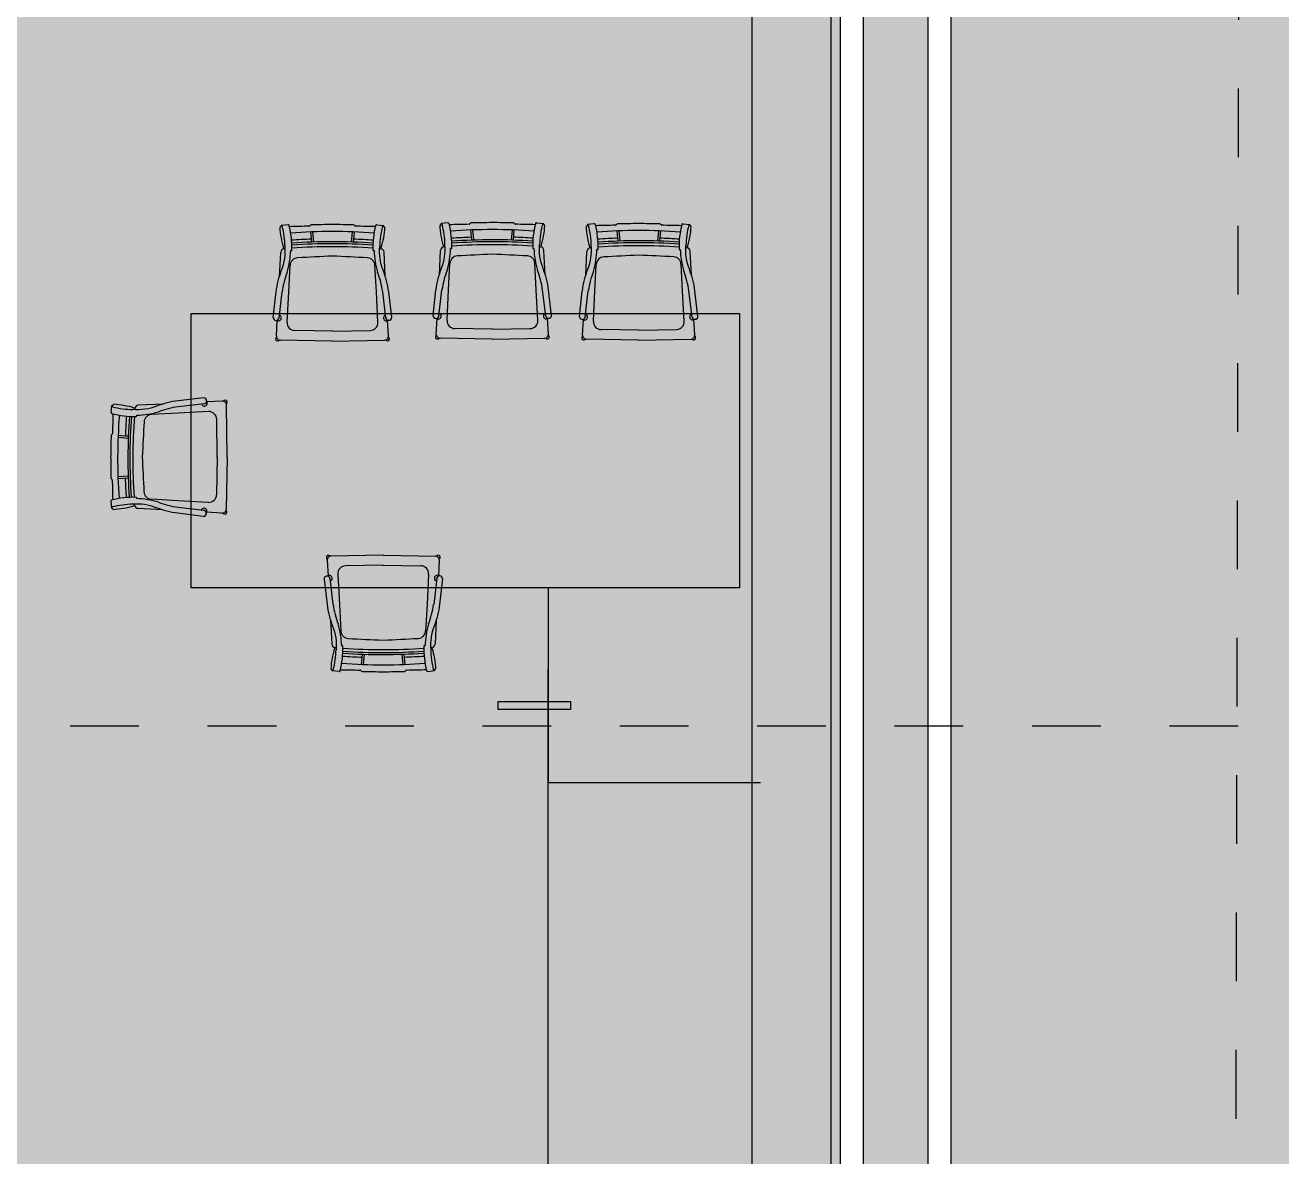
# Model space of a CAD drawing. Header units: millimetres. Extents: x 475616349 to 476941521, y 4620115302 to 4621446928.
# Drawn here: x 476536625 to 476540494, y 4620394034 to 4620397519 of the extents above; entities that cross this region are included whole.
import ezdxf

# ---------------------------------------------------------------- set-up
doc = ezdxf.new("R2010")
doc.units = ezdxf.units.MM
doc.header["$MEASUREMENT"] = 0
doc.linetypes.add('Dashed', pattern=[423.333333, 211.666667, -211.666667])
for name, color, linetype, lineweight in [('2D Drafting - General_Pen_No__1_Pen_No__7', 7, 'Continuous', 0), ('2D Drafting - General_Pen_No__250_Pen_No__7_Pen_No__7', 7, 'Continuous', 0), ('G-Anno-Nplt_Pen_No__151', 151, 'Continuous', 0), ('G-Anno-Nplt_Pen_No__4', 7, 'Continuous', 0), ('New_0_Pen_No__5', 5, 'Continuous', 0), ('New_0_Pen_No__7', 7, 'Continuous', 0), ('New_reg_nak_Pen_No__7', 7, 'Continuous', 0), ('New_shenobebi_Pen_No__1', 1, 'Continuous', 0), ('zoma_Pen_No__4', 7, 'Continuous', 0), ('zoma_Pen_No__5_Pen_No__5', 5, 'Continuous', 0)]:
    doc.layers.add(name, color=color, linetype=linetype, lineweight=lineweight)
doc.layers.add('New_0_Pen_No__26', color=7, linetype='Continuous', lineweight=0, true_color=0x719730)
doc.layers.add('zoma', color=7, linetype='Continuous')
doc.styles.add('GENERATED_STYLE_2', font='arial.ttf')
doc.dimstyles.new('GENERATED_STYLE__43', dxfattribs={"dimtxt": 100, "dimasz": 152, "dimexe": 0.18, "dimexo": 3, "dimgap": 0.09, "dimtad": 1, "dimlfac": 0.001, "dimzin": 0, "dimdsep": 46, "dimtxsty": 'GENERATED_STYLE_2', "dimblk": 'ARROWHEAD_2', "dimblk1": 'ARROWHEAD_2', "dimblk2": 'ARROWHEAD_2', "dimcen": 0.09, "dimclrd": 7, "dimclre": 7, "dimclrt": 7, "dimadec": 0, "dimazin": 0, "dimtfac": 1, "dimtdec": 4, "dimtmove": 0, "dimatfit": 3, "dimfxl": 1, "dimtolj": 1, "dimtzin": 0, "dimarcsym": 0})

# ---------------------------------------------------------------- blocks, each defined once
blk = doc.blocks.new('*D1920', base_point=(476577134.1, 4620325125.7))
at = {"layer": 'zoma_Pen_No__4', "color": 7, "linetype": 'Continuous', "lineweight": 0, "transparency": 16777216}
for p, q in [((476538865.2, 4620399663.5), (476538865.2, 4620399761.3)), ((476538965.2, 4620399605.7), (476538765.2, 4620399721.2)), ((476539015.2, 4620399663.5), (476538715.2, 4620399663.5)), ((476538865.2, 4620384663.5), (476538865.2, 4620399663.5)), ((476538765.2, 4620384721.2), (476538965.2, 4620384605.7)), ((476539015.2, 4620384663.5), (476538715.2, 4620384663.5)), ((476538865.2, 4620384565.7), (476538865.2, 4620384663.5))]:
    blk.add_line(p, q, dxfattribs=at)
at = {"layer": 'zoma_Pen_No__4', "color": 7, "lineweight": 0, "transparency": 16777216, "insert": (476538845.2, 4620391992.5), "char_height": 100, "attachment_point": 7, "rotation": 90, "style": 'GENERATED_STYLE_2'}
blk.add_mtext('\\A1;{\\pql;\\fArial CYR|b0|i0|c204|p34;15.00}', dxfattribs=at)
blk = doc.blocks.new('ARROWHEAD_2')
at = {"color": 0, "linetype": 'Continuous', "lineweight": 0}
for p, q in [((-0.378, -0.655), (0.378, 0.655)), ((0, 0), (-1, 0))]:
    blk.add_line(p, q, dxfattribs=at)

msp = doc.modelspace()

# ---------------------------------------------------------------- hatches: boundary and pattern name
at = {"layer": '2D Drafting - General_Pen_No__250_Pen_No__7_Pen_No__7', "linetype": 'Continuous', "lineweight": 0}
msp.add_hatch(color=7, dxfattribs=at).paths.add_polyline_path([(476539407.131, 4620399463.476), (476539407.131, 4620392963.476), (476539207.131, 4620392963.476), (476539207.131, 4620399463.476)])
at = {"layer": 'G-Anno-Nplt_Pen_No__151', "linetype": 'Continuous', "lineweight": 0, "true_color": 0x1f2f3f}
h = msp.add_hatch(color=169, dxfattribs=at)
h.paths.add_polyline_path([(476528307.131, 4620392663.476), (476528307.131, 4620389115.315), (476528377.131, 4620389115.315), (476528377.131, 4620383133.477), (476532037.131, 4620383133.477), (476532037.131, 4620383333.476), (476532237.131, 4620383333.476), (476532237.131, 4620384733.472), (476539137.131, 4620384733.472), (476539137.131, 4620387635.125), (476539207.131, 4620387635.125), (476539207.131, 4620389063.476), (476538586.943, 4620389063.476), (476538586.943, 4620389463.476), (476538586.943, 4620389533.476), (476539137.131, 4620389533.476), (476539137.131, 4620391557.784), (476539137.13, 4620392493.476), (476538937.131, 4620392493.476), (476538937.131, 4620392793.476), (476538737.131, 4620392793.476), (476538737.131, 4620393473.664), (476539137.13, 4620393473.664), (476539137.13, 4620399393.476), (476538937.131, 4620399393.476), (476538937.131, 4620399593.476), (476532577.131, 4620399593.476), (476532577.131, 4620392493.476), (476532397.131, 4620392493.476), (476532397.131, 4620392563.476), (476532206.863, 4620392563.476), (476532206.863, 4620392493.476), (476532206.863, 4620392266.734), (476531516.943, 4620392266.734), (476531516.943, 4620392663.476)])
h.paths.add_polyline_path([(476532507.131, 4620389063.476), (476532107.131, 4620389063.476), (476532107.131, 4620389463.476), (476532507.131, 4620389463.476)], flags=0)
at = {"layer": 'New_0_Pen_No__26', "linetype": 'Continuous', "lineweight": 0, "true_color": 0x384b18}
msp.add_hatch(color=79, dxfattribs=at).paths.add_polyline_path([(476554621.262, 4620445127.86), (476554627.882, 4620427983.348), (476538655.719, 4620427983.348), (476538655.719, 4620411683.348), (476554634.177, 4620411683.348), (476554637.714, 4620402523.13), (476554637.714, 4620380629.903), (476554637.272, 4620380629.903), (476554637.272, 4620378487.838, 0.01294976), (476553804.15, 4620378271.508, 0.06160596), (476550847.134, 4620377022.491), (476549280.082, 4620377022.491), (476539477.266, 4620377022.491), (476539477.211, 4620377022.491), (476528156.706, 4620377022.491), (476528156.706, 4620378552.269), (476539477.211, 4620378552.269), (476539477.211, 4620402523.13), (476532559.361, 4620402523.13), (476532559.361, 4620405717.052), (476490207.131, 4620405717.052), (476490207.131, 4620382163.476), (476485007.131, 4620382163.476), (476485007.131, 4620399770.68), (476441070.077, 4620399703.088, 0.0401618), (476444555.829, 4620400662.295, 0.02637882), (476450039.377, 4620403806.626, -0.03158418), (476452329.654, 4620405148.68, -0.09655411), (476454761.329, 4620405830.845, -0.0373238), (476456074.046, 4620405778.977, 0.00016422), (476456161.232, 4620405771.204, -0.00016151), (476456661.221, 4620405726.669, 0.01004127), (476460059.237, 4620405468.714, 0.03053262), (476463445.496, 4620405485.978, 0.07397858), (476468812.366, 4620406698.571, 0.06109829), (476473637.678, 4620409337.124, 0.02942608), (476476504.423, 4620411584.525, -0.1453452), (476478694.386, 4620415617.728), (476474783.207, 4620412952.901), (476471431.333, 4620410366.698, -0.06039397), (476467052.905, 4620408340.791, -0.09284429), (476459719.435, 4620407399.344, -0.04006025), (476456543.928, 4620407838.659, 0.22849038), (476448426.393, 4620405279.532, -0.16731525), (476438181.777, 4620401541.636, 0.13466245), (476431515.761, 4620400412.693, -0.08256779), (476428669.28, 4620399472.363, 0.09191988), (476424320.48, 4620397929.117, 0.03554457), (476422723.454, 4620396847.311, 0.00861724), (476421873.73, 4620396182.552, 0.00798598), (476421107.131, 4620395540.678, 0.01260541), (476419939.947, 4620394478.66, -0.18250668), (476417341.592, 4620392672.18, 0.0166218), (476405995.412, 4620390627.056), (476404013.581, 4620390445.613, 0.23227845), (476399242.9, 4620387482.791, -0.22784471), (476396858.731, 4620385351.063, 0.23896217), (476387731.793, 4620374868.355), (476375958.075, 4620374868.355), (476371235.274, 4620380118.079)])

# ---------------------------------------------------------------- linework, layer by layer
at = {"layer": '2D Drafting - General_Pen_No__1_Pen_No__7', "color": 7, "linetype": 'Continuous', "lineweight": 0, "flags": 128}
msp.add_lwpolyline([(476539407.131, 4620392963.476), (476539407.131, 4620399463.476), (476539107.131, 4620399463.476), (476539107.131, 4620392963.476)], close=True, dxfattribs=at)
at = {"layer": 'G-Anno-Nplt_Pen_No__4', "color": 7, "linetype": 'Continuous', "lineweight": 0, "flags": 128}
msp.add_lwpolyline([(476539137.13, 4620393473.664), (476539137.13, 4620399393.476), (476538937.131, 4620399393.476), (476538937.131, 4620399593.476), (476532577.131, 4620399593.476), (476532577.131, 4620392493.476)], dxfattribs=at)
at = {"layer": 'New_0_Pen_No__5', "color": 5, "linetype": 'Dashed', "lineweight": 0}
msp.add_lwpolyline([(476540319.517, 4620379828.279), (476517736.94, 4620379869.614), (476517737.701, 4620377898.138), (476443850.929, 4620377847.19), (476443885.171, 4620375389.541), (476416915.887, 4620375370.601), (476416915.604, 4620393128.722), (476435839.851, 4620399837.31), (476483942.245, 4620399855.884), (476540368.663, 4620399863.476)], close=True, dxfattribs=at)
at = {"layer": 'New_0_Pen_No__7', "color": 7, "linetype": 'Continuous', "lineweight": 0}
for p, q in [((476537409.248, 4620396895.688), (476537412.924, 4620396896.623)), ((476537412.85, 4620396896.914), (476537412.924, 4620396896.623)), ((476537434.682, 4620396903.378), (476537413.524, 4620396900.866)), ((476537503.413, 4620396901.712), (476537502.15, 4620396900.087)), ((476537639.109, 4620396901.788), (476537640.375, 4620396900.164)), ((476537707.838, 4620396903.531), (476537728.999, 4620396901.043)), ((476537729.677, 4620396897.092), (476537729.604, 4620396896.801)), ((476537733.281, 4620396895.87), (476537729.604, 4620396896.801)), ((476537901.928, 4620396901.657), (476537905.605, 4620396902.592)), ((476537905.531, 4620396902.883), (476537905.605, 4620396902.592)), ((476537927.363, 4620396909.346), (476537906.205, 4620396906.835)), ((476537996.094, 4620396907.681), (476537994.83, 4620396906.055)), ((476537996.995, 4620396887.147), (476537999.866, 4620396855.861)), ((476538003.079, 4620396887.455), (476538005.959, 4620396856.077)), ((476538124.826, 4620396887.523), (476538121.982, 4620396856.142)), ((476538130.911, 4620396887.222), (476538128.075, 4620396855.933)), ((476538131.789, 4620396907.757), (476538133.055, 4620396906.133)), ((476538200.518, 4620396909.499), (476538221.679, 4620396907.012)), ((476538222.358, 4620396903.06), (476538222.284, 4620396902.769)), ((476538225.961, 4620396901.838), (476538222.284, 4620396902.769)), ((476538352.806, 4620396898.672), (476538356.482, 4620396899.608)), ((476538356.408, 4620396899.899), (476538356.482, 4620396899.608)), ((476538378.24, 4620396906.362), (476538357.082, 4620396903.851)), ((476538446.971, 4620396904.697), (476538445.707, 4620396903.071)), ((476538582.667, 4620396904.773), (476538583.932, 4620396903.149)), ((476538651.396, 4620396906.515), (476538672.557, 4620396904.027)), ((476538673.235, 4620396900.076), (476538673.161, 4620396899.785)), ((476538676.839, 4620396898.854), (476538673.161, 4620396899.785)), ((476537504.314, 4620396881.179), (476537507.186, 4620396849.893)), ((476537510.399, 4620396881.486), (476537513.279, 4620396850.108)), ((476537632.146, 4620396881.554), (476537629.302, 4620396850.173)), ((476537638.231, 4620396881.254), (476537635.395, 4620396849.965)), ((476538447.872, 4620396884.163), (476538450.743, 4620396852.877)), ((476538453.957, 4620396884.47), (476538456.836, 4620396853.093)), ((476538575.704, 4620396884.539), (476538572.859, 4620396853.158)), ((476538581.789, 4620396884.238), (476538578.952, 4620396852.949)), ((476537408.336, 4620396743.886), (476537412.217, 4620396818.427)), ((476537444.851, 4620396823.803), (476537442.817, 4620396823.789)), ((476537697.759, 4620396823.945), (476537699.792, 4620396823.933)), ((476537734.363, 4620396744.069), (476537730.398, 4620396818.605)), ((476537901.016, 4620396749.855), (476537904.898, 4620396824.396)), ((476537937.531, 4620396829.772), (476537935.498, 4620396829.758)), ((476538190.439, 4620396829.914), (476538192.473, 4620396829.902)), ((476538227.043, 4620396750.037), (476538223.079, 4620396824.574)), ((476538351.894, 4620396746.87), (476538355.775, 4620396821.411)), ((476538388.408, 4620396826.788), (476538386.375, 4620396826.773)), ((476538641.317, 4620396826.929), (476538643.35, 4620396826.917)), ((476538677.921, 4620396747.053), (476538673.956, 4620396821.59)), ((476537436.776, 4620396696.567), (476537441.033, 4620396778.325)), ((476537706.831, 4620396696.718), (476537702.483, 4620396778.471)), ((476537929.456, 4620396702.535), (476537933.713, 4620396784.293)), ((476538199.512, 4620396702.687), (476538195.163, 4620396784.44)), ((476538380.334, 4620396699.551), (476538384.591, 4620396781.309)), ((476538650.389, 4620396699.702), (476538646.04, 4620396781.456)), ((476537406.947, 4620396615.911), (476537416.262, 4620396696.555)), ((476537431.909, 4620396603.096), (476537436.776, 4620396696.567)), ((476537711.803, 4620396603.253), (476537706.831, 4620396696.718)), ((476537735.895, 4620396616.096), (476537726.49, 4620396696.729)), ((476537899.628, 4620396621.88), (476537908.942, 4620396702.524)), ((476537924.589, 4620396609.064), (476537929.456, 4620396702.535)), ((476538204.483, 4620396609.221), (476538199.512, 4620396702.687)), ((476538228.575, 4620396622.064), (476538219.171, 4620396702.698)), ((476538350.505, 4620396618.896), (476538359.819, 4620396699.54)), ((476538375.467, 4620396606.08), (476538380.334, 4620396699.551)), ((476538655.361, 4620396606.237), (476538650.389, 4620396699.702)), ((476538679.453, 4620396619.08), (476538670.048, 4620396699.713)), ((476537412.187, 4620396621.71), (476537411.086, 4620396622.628)), ((476537730.649, 4620396621.889), (476537731.749, 4620396622.808)), ((476537891.473, 4620396566.57), (476537893.952, 4620396614.187)), ((476537904.868, 4620396627.679), (476537903.766, 4620396628.596)), ((476538223.329, 4620396627.857), (476538224.429, 4620396628.776)), ((476538236.792, 4620396566.763), (476538234.26, 4620396614.378)), ((476538355.745, 4620396624.695), (476538354.644, 4620396625.612)), ((476538674.206, 4620396624.873), (476538675.307, 4620396625.792)), ((476537398.792, 4620396560.601), (476537401.272, 4620396608.219)), ((476537572.406, 4620396575.503), (476537455.811, 4620396577.485)), ((476537571.337, 4620396575.502), (476537687.93, 4620396577.615)), ((476537744.112, 4620396560.795), (476537741.579, 4620396608.41)), ((476538065.086, 4620396581.471), (476537948.491, 4620396583.453)), ((476538064.017, 4620396581.471), (476538180.61, 4620396583.583)), ((476538342.35, 4620396563.586), (476538344.83, 4620396611.203)), ((476538515.964, 4620396578.487), (476538399.368, 4620396580.469)), ((476538514.895, 4620396578.486), (476538631.488, 4620396580.599)), ((476538687.67, 4620396563.779), (476538685.137, 4620396611.394)), ((476537570.927, 4620396545.073), (476537410.743, 4620396547.796)), ((476537571.995, 4620396545.073), (476537732.176, 4620396547.976)), ((476538063.607, 4620396551.041), (476537903.424, 4620396553.764)), ((476538064.676, 4620396551.042), (476538224.856, 4620396553.944)), ((476538514.484, 4620396548.057), (476538354.301, 4620396550.78)), ((476538515.553, 4620396548.058), (476538675.733, 4620396550.96)), ((476536889.31, 4620396324.773), (476536891.872, 4620396345.925)), ((476536895.825, 4620396346.59), (476536896.116, 4620396346.515)), ((476536897.06, 4620396350.189), (476536896.116, 4620396346.515)), ((476537048.864, 4620396350.739), (476536974.314, 4620396347.035)), ((476537176.841, 4620396351.821), (476537096.175, 4620396342.7)), ((476537171.03, 4620396346.595), (476537170.115, 4620396347.699)), ((476537232.171, 4620396359.844), (476537184.547, 4620396357.479)), ((476537247.288, 4620396187.673), (476537244.948, 4620396347.863)), ((476536968.859, 4620396314.415), (476536968.879, 4620396316.448)), ((476537096.117, 4620396323.041), (476537014.35, 4620396318.979)), ((476537189.6, 4620396327.684), (476537096.117, 4620396323.041)), ((476537216.857, 4620396187.122), (476537215.154, 4620396303.721)), ((476536890.811, 4620396256.039), (476536892.439, 4620396257.299)), ((476536911.02, 4620396249.005), (476536942.391, 4620396246.05)), ((476536911.342, 4620396255.088), (476536942.621, 4620396252.142)), ((476537216.86, 4620396188.191), (476537214.469, 4620396071.603)), ((476537247.285, 4620396186.605), (476537244, 4620396026.432)), ((476536890.411, 4620396120.343), (476536892.032, 4620396119.074)), ((476536910.661, 4620396127.258), (476536942.049, 4620396130.028)), ((476536910.947, 4620396121.173), (476536942.243, 4620396123.934)), ((476536888.504, 4620396051.619), (476536890.941, 4620396030.452)), ((476536968.113, 4620396061.508), (476536968.121, 4620396059.474)), ((476537095.321, 4620396052.986), (476537013.578, 4620396057.531)), ((476537188.774, 4620396047.791), (476537095.321, 4620396052.986)), ((476536894.891, 4620396029.764), (476536895.182, 4620396029.837)), ((476536896.104, 4620396026.158), (476536895.182, 4620396029.837)), ((476537047.902, 4620396024.713), (476536973.375, 4620396028.856)), ((476537175.871, 4620396022.875), (476537095.26, 4620396032.472)), ((476537170.09, 4620396028.135), (476537169.169, 4620396027.037)), ((476537231.152, 4620396014.526), (476537183.544, 4620396017.172)), ((476537727.6, 4620395884.91), (476537567.422, 4620395881.921)), ((476537728.669, 4620395884.911), (476537888.854, 4620395882.275)), ((476537555.492, 4620395869.095), (476537558.051, 4620395821.482)), ((476537728.275, 4620395854.482), (476537611.683, 4620395852.306)), ((476537727.206, 4620395854.481), (476537843.803, 4620395852.562)), ((476537900.812, 4620395869.476), (476537898.358, 4620395821.857)), ((476537563.739, 4620395813.799), (476537573.187, 4620395733.171)), ((476537568.989, 4620395808.009), (476537567.889, 4620395807.089)), ((476537587.824, 4620395826.655), (476537592.847, 4620395733.192)), ((476537867.718, 4620395826.964), (476537862.902, 4620395733.49)), ((476537892.687, 4620395814.162), (476537883.416, 4620395733.513)), ((476537887.45, 4620395808.36), (476537888.552, 4620395807.443)), ((476537592.847, 4620395733.192), (476537597.24, 4620395651.442)), ((476537862.902, 4620395733.49), (476537858.689, 4620395651.73)), ((476537565.34, 4620395685.827), (476537569.346, 4620395611.292)), ((476537891.367, 4620395686.186), (476537887.527, 4620395611.643)), ((476537601.988, 4620395605.97), (476537599.955, 4620395605.981)), ((476537661.547, 4620395548.694), (476537664.366, 4620395579.985)), ((476537667.632, 4620395548.397), (476537670.46, 4620395579.779)), ((476537789.379, 4620395548.531), (476537786.482, 4620395579.907)), ((476537795.463, 4620395548.841), (476537792.575, 4620395580.126)), ((476537854.896, 4620395606.249), (476537856.929, 4620395606.264)), ((476537566.505, 4620395534.026), (476537570.183, 4620395533.098)), ((476537570.109, 4620395532.806), (476537570.183, 4620395533.098)), ((476537890.538, 4620395534.384), (476537886.862, 4620395533.447)), ((476537886.936, 4620395533.156), (476537886.862, 4620395533.447)), ((476537591.952, 4620395526.379), (476537570.79, 4620395528.855)), ((476537660.68, 4620395528.159), (476537659.413, 4620395529.782)), ((476537796.376, 4620395528.308), (476537797.639, 4620395529.935)), ((476537865.107, 4620395526.68), (476537886.264, 4620395529.203))]:
    msp.add_line(p, q, dxfattribs=at)
for points in [[(476537397.933, 4620396696.545, -0.05838097), (476537415.03, 4620396763.244, 0.11288216), (476537425.493, 4620396836.045)], [(476537744.819, 4620396696.739, 0.05838097), (476537727.647, 4620396763.42, -0.11288216), (476537717.103, 4620396836.209)], [(476537890.614, 4620396702.514, -0.05838097), (476537907.71, 4620396769.213, 0.11288216), (476537918.173, 4620396842.014)], [(476538237.499, 4620396702.708, 0.05838097), (476538220.328, 4620396769.388, -0.11288216), (476538209.783, 4620396842.177)], [(476538341.491, 4620396699.529, -0.05838097), (476538358.588, 4620396766.229, 0.11288216), (476538369.051, 4620396839.03)], [(476538688.377, 4620396699.724, 0.05838097), (476538671.205, 4620396766.404, -0.11288216), (476538660.661, 4620396839.193)], [(476537890.099, 4620396614.807), (476537892.421, 4620396614.476, -0.08130171), (476537897.765, 4620396612.802)], [(476538238.112, 4620396615.002), (476538235.79, 4620396614.669, 0.08130171), (476538230.448, 4620396612.988)], [(476537397.419, 4620396608.838), (476537399.741, 4620396608.508, -0.08130171), (476537405.085, 4620396606.833)], [(476537745.432, 4620396609.033), (476537743.11, 4620396608.7, 0.08130171), (476537737.768, 4620396607.019)], [(476538340.977, 4620396611.823), (476538343.299, 4620396611.492, -0.08130171), (476538348.642, 4620396609.817)], [(476538688.989, 4620396612.017), (476538686.668, 4620396611.684, 0.08130171), (476538681.326, 4620396610.004)], [(476537096.23, 4620396361.028, 0.05838097), (476537029.49, 4620396344.091, -0.11288216), (476536956.664, 4620396333.802)], [(476537183.937, 4620396361.333), (476537184.262, 4620396359.01, 0.08130171), (476537185.924, 4620396353.662)], [(476537095.206, 4620396014.144, -0.05838097), (476537028.567, 4620396031.475, 0.11288216), (476536955.803, 4620396042.193)], [(476537182.911, 4620396013.322), (476537183.25, 4620396015.643, -0.08130171), (476537184.943, 4620396020.98)], [(476537554.199, 4620395820.856), (476537556.52, 4620395821.191, 0.08130171), (476537561.861, 4620395822.874)], [(476537902.211, 4620395821.24), (476537899.889, 4620395821.569, -0.08130171), (476537894.545, 4620395823.241)], [(476537554.859, 4620395733.151, 0.05838097), (476537572.067, 4620395666.48, -0.11288216), (476537582.651, 4620395593.696)], [(476537901.744, 4620395733.533, -0.05838097), (476537884.684, 4620395666.824, 0.11288216), (476537874.26, 4620395594.018)]]:
    msp.add_lwpolyline(points, format="xyb", dxfattribs=at)
for points in [[(476537388.807, 4620396618.007), (476537397.878, 4620396696.545)], [(476537754.034, 4620396618.211), (476537744.874, 4620396696.739)], [(476537881.487, 4620396623.975), (476537890.558, 4620396702.514)], [(476538246.714, 4620396624.18), (476538237.555, 4620396702.708)], [(476538332.364, 4620396620.991), (476538341.436, 4620396699.529)], [(476538697.591, 4620396621.196), (476538688.432, 4620396699.724)], [(476537174.789, 4620396369.967), (476537096.23, 4620396361.084)], [(476537173.712, 4620396004.742), (476537095.206, 4620396014.088)], [(476537545.602, 4620395811.674), (476537554.804, 4620395733.151)], [(476537910.829, 4620395812.076), (476537901.8, 4620395733.533)], [(476538236.132, 4620395784.538), (476538236.132, 4620395184.538), (476538890.299, 4620395184.538)], [(476538236.132, 4620393618.602), (476538236.132, 4620395533.712)]]:
    msp.add_lwpolyline(points, dxfattribs=at)
for points in [[(476538826.132, 4620395784.538), (476537135.895, 4620395784.538), (476537135.895, 4620396629.998), (476538826.132, 4620396629.998)], [(476538305.15, 4620395409.039), (476538081.653, 4620395409.039), (476538081.653, 4620395433.855), (476538305.15, 4620395433.855)]]:
    msp.add_lwpolyline(points, close=True, dxfattribs=at)
for centre, radius, start, end in [((476537686.597, 4620396912.251), 277.843, 183.417552, 196.816124), ((476537415.445, 4620396898.505), 3.044, 129.127994, 211.51679), ((476537413.883, 4620396897.844), 3.044, 14.380396, 96.769197), ((476537146.515, 4620396829.293), 279.06, 1.386545, 14.3804), ((476537435.041, 4620396900.355), 3.044, 14.380397, 96.769196), ((476537167.673, 4620396831.804), 279.06, 358.723734, 14.380399), ((476538010.837, 4620373684.021), 23220.515, 91.2610327, 91.4113959), ((476537499.747, 4620396901.955), 3.044, 271.261038, 322.137621), ((476537505.816, 4620396899.844), 3.044, 91.231861, 142.137618), ((476538004.954, 4620373687.739), 23220.515, 91.0701857, 91.2318599), ((476537163.58, 4620373687.267), 23220.515, 88.8323394, 88.9940136), ((476537636.708, 4620396899.918), 3.044, 37.926584, 88.832336), ((476537642.775, 4620396902.035), 3.044, 217.926579, 268.803155), ((476537157.701, 4620373683.543), 23220.515, 88.6528026, 88.8031658), ((476537974.928, 4620396832.257), 279.06, 165.683799, 181.340465), ((476537707.483, 4620396900.508), 3.044, 83.295008, 165.683795), ((476537996.089, 4620396829.769), 279.06, 165.683799, 178.677654), ((476537455.914, 4620396912.122), 277.843, 343.248075, 356.646647), ((476537728.644, 4620396898.02), 3.044, 83.295007, 165.683796), ((476537727.081, 4620396898.68), 3.044, 328.547414, 50.936203), ((476538179.277, 4620396918.22), 277.843, 183.417552, 196.816124), ((476537908.125, 4620396904.474), 3.044, 129.127997, 211.516787), ((476537906.563, 4620396903.813), 3.044, 14.380409, 96.769184), ((476537639.195, 4620396835.262), 279.06, 1.386545, 14.380399), ((476537927.721, 4620396906.324), 3.044, 14.380406, 96.769187), ((476537660.353, 4620396837.773), 279.06, 358.723734, 14.380399), ((476538503.517, 4620373689.989), 23220.515, 91.2610336, 91.4113968), ((476538063.276, 4620395133.522), 1755.051, 85.784105, 94.172786), ((476537992.427, 4620396907.923), 3.044, 271.261026, 322.137598), ((476537998.496, 4620396905.813), 3.044, 91.231861, 142.137619), ((476538497.634, 4620373693.707), 23220.515, 91.0701857, 91.2318599), ((476537656.26, 4620373693.236), 23220.515, 88.8323385, 88.9940127), ((476538129.389, 4620396905.886), 3.044, 37.926584, 88.832336), ((476538135.456, 4620396908.004), 3.044, 217.926594, 268.803176), ((476537650.381, 4620373689.511), 23220.515, 88.6528017, 88.8031649), ((476538467.608, 4620396838.225), 279.06, 165.683799, 181.340465), ((476538200.163, 4620396906.477), 3.044, 83.295007, 165.683796), ((476538488.769, 4620396835.737), 279.06, 165.683799, 178.677654), ((476537948.594, 4620396918.09), 277.843, 343.248075, 356.646647), ((476538221.324, 4620396903.989), 3.044, 83.295011, 165.683814), ((476538219.761, 4620396904.649), 3.044, 328.547406, 50.936206), ((476538630.154, 4620396915.235), 277.843, 183.417552, 196.816124), ((476538359.003, 4620396901.49), 3.044, 129.127997, 211.516787), ((476538357.441, 4620396900.828), 3.044, 14.380406, 96.769187), ((476538090.072, 4620396832.277), 279.06, 1.386545, 14.3804), ((476538378.599, 4620396903.34), 3.044, 14.3804, 96.769194), ((476538111.23, 4620396834.789), 279.06, 358.723733, 14.380399), ((476538954.394, 4620373687.005), 23220.515, 91.2610327, 91.4113959), ((476538514.154, 4620395130.538), 1755.051, 85.784106, 94.172786), ((476538443.304, 4620396904.939), 3.044, 271.261047, 322.137613), ((476538449.374, 4620396902.829), 3.044, 91.231869, 142.13761), ((476538948.511, 4620373690.723), 23220.515, 91.0701857, 91.2318599), ((476538107.138, 4620373690.251), 23220.515, 88.8323385, 88.9940127), ((476538580.266, 4620396902.902), 3.044, 37.926578, 88.832341), ((476538586.333, 4620396905.019), 3.044, 217.926573, 268.803162), ((476538101.259, 4620373686.527), 23220.515, 88.6528026, 88.8031658), ((476538918.486, 4620396835.241), 279.06, 165.683799, 181.340465), ((476538651.04, 4620396903.492), 3.044, 83.295008, 165.683796), ((476538939.646, 4620396832.753), 279.06, 165.683799, 178.677654), ((476538399.472, 4620396915.106), 277.843, 343.248075, 356.646647), ((476538672.201, 4620396901.005), 3.044, 83.295007, 165.683796), ((476538670.639, 4620396901.664), 3.044, 328.547416, 50.936199), ((476537570.596, 4620395127.554), 1755.051, 85.784106, 94.172786), ((476537572.273, 4620395096.049), 1764.182, 92.141489, 94.114713), ((476537572.273, 4620395096.049), 1755.051, 85.949486, 94.114713), ((476537572.273, 4620395096.049), 1764.182, 85.949486, 87.922709), ((476538064.953, 4620395102.017), 1764.182, 92.141489, 94.114713), ((476538064.953, 4620395102.017), 1755.051, 85.949486, 94.114713), ((476538064.953, 4620395102.017), 1748.964, 85.943548, 94.120651), ((476538064.953, 4620395102.017), 1764.182, 85.949486, 87.922709), ((476538515.831, 4620395099.033), 1764.182, 92.141489, 94.114713), ((476538515.831, 4620395099.033), 1755.051, 85.949486, 94.114713), ((476538515.831, 4620395099.033), 1748.964, 85.943548, 94.120651), ((476538515.831, 4620395099.033), 1764.182, 85.949486, 87.92271), ((476537424.375, 4620396817.794), 12.174, 98.168875, 177.019311), ((476537423.548, 4620396832.751), 3.044, 196.816111, 273.104624), ((476538678.766, 4620373690.383), 23173.34, 93.0992397, 93.1046206), ((476537178.91, 4620396831.634), 264.024, 343.507955, 358.297301), ((476537444.838, 4620396825.629), 1.826, 270.399556, 358.72374), ((476537572.273, 4620395096.049), 1748.964, 85.943548, 94.120651), ((476537572.273, 4620395096.049), 1739.833, 85.926338, 94.13786), ((476537697.77, 4620396825.771), 1.826, 181.340447, 269.664643), ((476537963.691, 4620396832.074), 264.024, 181.766898, 196.556244), ((476536489.769, 4620373689.157), 23173.34, 86.9595876, 86.9649686), ((476537719.051, 4620396832.917), 3.044, 266.959568, 343.248071), ((476537718.241, 4620396817.959), 12.174, 3.044887, 81.895326), ((476537917.055, 4620396823.763), 12.174, 98.168873, 177.019314), ((476537916.229, 4620396838.72), 3.044, 196.816139, 273.104619), ((476539171.446, 4620373696.352), 23173.34, 93.0992398, 93.1046207), ((476537671.59, 4620396837.603), 264.024, 343.507955, 358.297301), ((476537937.518, 4620396831.598), 1.826, 270.399557, 358.72374), ((476538064.953, 4620395102.017), 1739.833, 85.926339, 94.13786), ((476539171.876, 4620373696.36), 23142.905, 92.7435263, 93.009716), ((476536982.871, 4620373695.133), 23142.905, 87.0544829, 87.3206726), ((476538190.45, 4620396831.74), 1.826, 181.340489, 269.664629), ((476538456.371, 4620396838.042), 264.024, 181.766897, 196.556244), ((476536982.439, 4620373695.126), 23173.34, 86.9595631, 86.9649441), ((476538211.732, 4620396838.885), 3.044, 266.959583, 343.248079), ((476538210.922, 4620396823.927), 12.174, 3.044887, 81.895327), ((476538367.933, 4620396820.778), 12.174, 98.168872, 177.019314), ((476538367.106, 4620396835.736), 3.044, 196.81613, 273.104628), ((476539622.324, 4620373693.368), 23173.34, 93.0992397, 93.1046206), ((476538122.468, 4620396834.618), 264.024, 343.507955, 358.297301), ((476538388.396, 4620396828.614), 1.826, 270.39957, 358.723696), ((476538515.831, 4620395099.033), 1739.833, 85.926339, 94.13786), ((476539622.753, 4620373693.376), 23142.905, 92.7435263, 93.009716), ((476537433.748, 4620373692.149), 23142.905, 87.0544824, 87.3206721), ((476538641.327, 4620396828.755), 1.826, 181.340467, 269.664623), ((476538907.249, 4620396835.058), 264.024, 181.766898, 196.556244), ((476537433.317, 4620373692.142), 23173.34, 86.9595631, 86.9649441), ((476538662.609, 4620396835.901), 3.044, 266.959573, 343.248091), ((476538661.799, 4620396820.943), 12.174, 3.044887, 81.895327), ((476537465.349, 4620396777.059), 24.348, 93.009716, 177.019314), ((476538679.195, 4620373690.391), 23142.905, 92.7435263, 93.009716), ((476536490.191, 4620373689.165), 23142.905, 87.0544829, 87.3206726), ((476537678.168, 4620396777.178), 24.348, 3.044886, 87.054483), ((476537958.029, 4620396783.027), 24.348, 93.009715, 177.019312), ((476538170.849, 4620396783.146), 24.348, 3.044886, 87.054483), ((476538408.906, 4620396780.043), 24.348, 93.009717, 177.019311), ((476538621.726, 4620396780.162), 24.348, 3.04489, 87.054482), ((476537691.129, 4620396656.932), 277.599, 158.940697, 171.793756), ((476537451.667, 4620396656.798), 277.599, 8.270443, 21.123502), ((476538183.81, 4620396662.9), 277.599, 158.940697, 171.793756), ((476537944.348, 4620396662.766), 277.599, 8.270443, 21.123502), ((476538634.687, 4620396659.916), 277.599, 158.940697, 171.793756), ((476538395.225, 4620396659.782), 277.599, 8.270443, 21.123502), ((476537397.999, 4620396618.012), 9.192, 180.032103, 0.032097), ((476537404.965, 4620396616.024), 9.192, 270.743727, 38.215056), ((476537408.873, 4620396624.121), 1.085, 199.892263, 284.231493), ((476537409.68, 4620396620.94), 2.196, 50.207258, 104.231491), ((476537737.877, 4620396616.211), 9.192, 141.849142, 269.320471), ((476537733.157, 4620396621.121), 2.196, 75.832723, 129.856943), ((476537733.96, 4620396624.303), 1.085, 255.832754, 340.171877), ((476537744.842, 4620396618.206), 9.192, 180.032103, 0.032097), ((476537890.679, 4620396623.98), 9.192, 180.032103, 0.032097), ((476537897.646, 4620396621.993), 9.192, 270.743726, 38.215058), ((476537901.554, 4620396630.09), 1.085, 199.892292, 284.231463), ((476537902.36, 4620396626.909), 2.196, 50.207226, 104.231472), ((476538230.557, 4620396622.179), 9.192, 141.849144, 269.320472), ((476538225.837, 4620396627.09), 2.196, 75.832743, 129.856975), ((476538226.64, 4620396630.272), 1.085, 255.832726, 340.171907), ((476538237.522, 4620396624.175), 9.192, 180.032097, 0.032103), ((476538341.556, 4620396620.996), 9.192, 180.032097, 0.032103), ((476538348.523, 4620396619.008), 9.192, 270.743726, 38.21506), ((476538352.431, 4620396627.105), 1.085, 199.892345, 284.231476), ((476538353.238, 4620396623.924), 2.196, 50.207237, 104.23146), ((476538681.435, 4620396619.195), 9.192, 141.84914, 269.320473), ((476538676.714, 4620396624.106), 2.196, 75.832722, 129.856944), ((476538677.518, 4620396627.288), 1.085, 255.83273, 340.1719), ((476538688.399, 4620396621.19), 9.192, 180.032097, 0.032096), ((476537456.225, 4620396601.83), 24.348, 177.019312, 269.026085), ((476537687.489, 4620396601.959), 24.348, 271.038113, 3.044887), ((476537948.905, 4620396607.798), 24.348, 177.019311, 269.026083), ((476538180.169, 4620396607.928), 24.348, 271.038114, 3.044886), ((476538399.782, 4620396604.814), 24.348, 177.019312, 269.026085), ((476538631.047, 4620396604.943), 24.348, 271.038114, 3.044889), ((476537402.05, 4620396551.662), 6.087, 118.545183, 327.500212), ((476537410.95, 4620396559.968), 12.174, 177.019314, 269.026083), ((476537571.444, 4620396575.504), 30.436, 269.02609, 271.038119), ((476537571.458, 4620396551.152), 6.087, 269.026189, 271.038219), ((476537731.955, 4620396560.148), 12.174, 271.038115, 3.044884), ((476537740.865, 4620396551.852), 6.087, 212.563993, 61.519008), ((476537894.73, 4620396557.631), 6.087, 118.545183, 327.500212), ((476537903.63, 4620396565.937), 12.174, 177.019307, 269.026086), ((476538064.124, 4620396581.473), 30.436, 269.02609, 271.038119), ((476538064.138, 4620396557.12), 6.087, 269.02594, 271.037969), ((476538224.635, 4620396566.117), 12.174, 271.038116, 3.044887), ((476538233.545, 4620396557.82), 6.087, 212.563985, 61.519016), ((476538345.608, 4620396554.646), 6.087, 118.545192, 327.500203), ((476538354.508, 4620396562.953), 12.174, 177.019314, 269.026083), ((476538515.002, 4620396578.488), 30.436, 269.02609, 271.038119), ((476538515.015, 4620396554.136), 6.087, 269.02594, 271.037969), ((476538675.513, 4620396563.132), 12.174, 271.038113, 3.04489), ((476538684.422, 4620396554.836), 6.087, 212.563994, 61.519007), ((476536894.893, 4620396345.559), 3.044, 173.093898, 255.482695), ((476536894.228, 4620396343.999), 3.044, 58.346305, 140.735092), ((476536879.834, 4620396072.881), 277.843, 73.04697, 86.445542), ((476536974.918, 4620396334.876), 12.174, 92.843784, 171.694222), ((476537168.627, 4620396349.915), 1.085, 345.631623, 69.970791), ((476537171.806, 4620396349.101), 2.196, 165.631618, 219.655851), ((476537176.733, 4620396353.804), 9.192, 231.648032, 359.119374), ((476537174.762, 4620396360.775), 9.192, 269.830995, 89.830994), ((476537232.775, 4620396347.685), 12.174, 0.837009, 92.843783), ((476537241.102, 4620396356.565), 6.087, 302.362886, 151.317906), ((476536892.331, 4620396324.407), 3.044, 173.093898, 255.482695), ((476536961.521, 4620396591.611), 279.06, 255.482695, 271.139361), ((476560107.224, 4620395693.139), 23220.515, 178.4516977, 178.602061), ((476536964.083, 4620396612.763), 279.06, 255.482695, 268.47655), ((476538664.794, 4620396181.299), 1755.051, 175.583001, 183.971682), ((476538696.305, 4620396182.865), 1764.182, 175.748381, 177.721605), ((476538696.305, 4620396182.865), 1755.051, 175.748381, 183.913608), ((476538696.305, 4620396182.865), 1748.964, 175.742443, 183.919546), ((476538696.305, 4620396182.865), 1739.833, 175.725234, 183.936756), ((476536959.962, 4620396335.739), 3.044, 356.758476, 73.04697), ((476560099.265, 4620395025.225), 23173.34, 176.7584684, 176.7638493), ((476536967.033, 4620396314.432), 1.826, 271.139361, 359.46353), ((476536961.664, 4620396580.374), 264.024, 271.565793, 286.355139), ((476537015.558, 4620396294.66), 24.348, 92.843782, 176.853378), ((476537135.142, 4620396067.738), 277.599, 98.069338, 110.922398), ((476537190.808, 4620396303.366), 24.348, 0.837009, 92.843783), ((476560099.259, 4620395025.653), 23142.905, 176.8533781, 177.1195678), ((476560103.52, 4620395699.031), 23220.515, 178.6312341, 178.7929083), ((476536892.673, 4620396253.631), 3.044, 127.725483, 178.631237), ((476536890.577, 4620396259.706), 3.044, 307.725483, 358.602055), ((476560106.002, 4620396540.401), 23220.515, 180.8690812, 181.0307554), ((476560105.716, 4620397214.648), 23142.905, 182.5424216, 182.8086114), ((476537216.856, 4620396187.229), 30.436, 358.824982, 0.837012), ((476537241.208, 4620396187.157), 6.087, 358.824978, 0.837003), ((476536892.287, 4620396122.74), 3.044, 181.030746, 231.936503), ((476536890.155, 4620396116.678), 3.044, 1.059936, 51.936511), ((476560109.74, 4620396546.271), 23220.515, 181.0599285, 181.2102918), ((476538696.305, 4620396182.865), 1764.182, 181.940385, 183.913608), ((476537014.93, 4620396081.841), 24.348, 182.808609, 266.818207), ((476536891.527, 4620396051.967), 3.044, 104.17929, 186.568087), ((476536959.14, 4620395784.359), 279.06, 88.522629, 104.179295), ((476536893.965, 4620396030.8), 3.044, 104.179293, 186.568084), ((476536961.577, 4620395763.193), 279.06, 91.18544, 104.179295), ((476536880.515, 4620396303.563), 277.843, 273.216448, 286.615019), ((476536959.091, 4620396040.237), 3.044, 286.615018, 2.90352), ((476536974.051, 4620396041.011), 12.174, 187.967771, 266.818207), ((476560105.722, 4620397214.221), 23173.34, 182.8981409, 182.9035219), ((476536966.287, 4620396061.501), 1.826, 0.198467, 88.522627), ((476536959.349, 4620395795.596), 264.024, 73.30685, 88.096197), ((476537135.848, 4620396307.199), 277.599, 248.739592, 261.592652), ((476537190.126, 4620396072.102), 24.348, 266.818207, 358.82498), ((476536893.309, 4620396032.364), 3.044, 218.926905, 301.315687), ((476537167.668, 4620396024.83), 1.085, 289.691201, 14.030386), ((476537170.852, 4620396025.625), 2.196, 140.006141, 194.030363), ((476537175.751, 4620396020.893), 9.192, 0.542617, 128.013956), ((476537173.739, 4620396013.934), 9.192, 269.830995, 89.830995), ((476537231.828, 4620396026.681), 12.174, 266.818205, 358.824986), ((476537240.103, 4620396017.752), 6.087, 208.344082, 57.299104), ((476537558.735, 4620395878.04), 6.087, 32.595042, 241.550055), ((476537567.649, 4620395869.749), 12.174, 91.069162, 183.075933), ((476537728.168, 4620395854.48), 30.436, 89.057145, 91.069175), ((476537728.141, 4620395878.832), 6.087, 89.057145, 91.069175), ((476537888.654, 4620395870.103), 12.174, 357.050357, 89.05713), ((476537897.55, 4620395878.414), 6.087, 298.576228, 147.531254), ((476537612.138, 4620395827.962), 24.348, 91.069159, 183.075932), ((476537843.402, 4620395828.217), 24.348, 357.050357, 89.05713), ((476537554.794, 4620395811.684), 9.192, 0.063143, 180.063148), ((476537561.757, 4620395813.683), 9.192, 321.880188, 89.351518), ((476537565.679, 4620395805.593), 1.085, 75.863755, 160.202947), ((476537566.48, 4620395808.775), 2.196, 255.863781, 309.887992), ((476537894.669, 4620395814.05), 9.192, 90.774773, 218.246102), ((476537889.957, 4620395809.131), 2.196, 230.238305, 284.262529), ((476537890.765, 4620395805.951), 1.085, 19.923352, 104.262495), ((476537901.637, 4620395812.066), 9.192, 0.063148, 180.063143), ((476537847.989, 4620395773.251), 277.599, 188.301488, 201.154548), ((476537608.527, 4620395772.987), 277.599, 338.971742, 351.824801), ((476537336.061, 4620395597.697), 264.024, 1.797943, 16.58729), ((476537621.553, 4620395652.748), 24.348, 183.075932, 267.085528), ((476537834.373, 4620395652.983), 24.348, 273.040761, 357.050359), ((476538120.841, 4620395598.562), 264.024, 163.539, 178.328347), ((476537581.502, 4620395611.946), 12.174, 183.075932, 261.926371), ((476538797.021, 4620418741.401), 23142.905, 267.0855282, 267.3517179), ((476536608.017, 4620418738.989), 23142.905, 272.7745716, 273.0407614), ((476537875.368, 4620395612.27), 12.174, 278.199917, 357.050359), ((476537843.881, 4620395517.925), 277.843, 163.279121, 176.677692), ((476537303.661, 4620395599.985), 279.06, 345.714845, 358.7087), ((476537580.701, 4620395596.987), 3.044, 86.990623, 163.279126), ((476538797.447, 4620418741.41), 23173.34, 266.9906224, 266.9960034), ((476537324.824, 4620395597.509), 279.06, 345.714845, 1.371511), ((476537601.978, 4620395604.144), 1.826, 1.371515, 89.695689), ((476537726.538, 4620397333.934), 1764.182, 265.980531, 267.953755), ((476537726.538, 4620397333.934), 1755.051, 265.980531, 274.145759), ((476537726.538, 4620397333.934), 1748.964, 265.974593, 274.151696), ((476537726.538, 4620397333.934), 1739.833, 265.957384, 274.168906), ((476537726.538, 4620397333.934), 1764.182, 272.172535, 274.145759), ((476538132.078, 4620395598.398), 279.06, 178.754779, 194.411445), ((476537854.91, 4620395604.423), 1.826, 90.430594, 178.754778), ((476536608.449, 4620418738.997), 23173.34, 273.1302774, 273.1356583), ((476538153.235, 4620395600.921), 279.06, 181.41759, 194.411445), ((476537876.203, 4620395597.313), 3.044, 16.847175, 93.135668), ((476537613.198, 4620395517.671), 277.843, 3.448597, 16.847169), ((476537572.706, 4620395531.22), 3.044, 148.578458, 230.967248), ((476537571.143, 4620395531.878), 3.044, 263.326055, 345.714857), ((476538129.508, 4620418746.662), 23220.515, 268.6838475, 268.8342108), ((476537728.232, 4620397302.43), 1755.051, 265.815151, 274.203832), ((476537657.014, 4620395527.91), 3.044, 37.957615, 88.834211), ((476537800.042, 4620395528.068), 3.044, 91.292069, 142.168652), ((476537276.372, 4620418745.722), 23220.515, 271.292078, 271.4424412), ((476537885.904, 4620395532.225), 3.044, 194.411447, 276.800229), ((476537884.342, 4620395531.563), 3.044, 309.159043, 31.547831), ((476537592.306, 4620395529.402), 3.044, 263.326049, 345.714842), ((476537663.08, 4620395530.031), 3.044, 217.957628, 268.863387), ((476538123.63, 4620418742.934), 23220.515, 268.8633845, 269.0250587), ((476537282.257, 4620418742.007), 23220.515, 271.101231, 271.2629052), ((476537793.972, 4620395530.175), 3.044, 271.2629, 322.168644), ((476537864.747, 4620395529.702), 3.044, 194.411451, 276.800225)]:
    msp.add_arc(centre, radius, start, end, dxfattribs=at)
at = {"layer": 'New_reg_nak_Pen_No__7', "color": 7, "linetype": 'Continuous', "lineweight": 0, "flags": 128}
msp.add_lwpolyline([(476539407.131, 4620400363.476), (476539477.315, 4620400363.476), (476539477.058, 4620382793.461), (476538307.132, 4620382793.478), (476538307.13, 4620382863.476)], dxfattribs=at)
at = {"layer": 'New_shenobebi_Pen_No__1', "color": 1, "linetype": 'Dashed', "lineweight": 0}
msp.add_lwpolyline([(476493160.331, 4620395359.178), (476544233.545, 4620395359.178)], dxfattribs=at)
at = {"layer": 'zoma_Pen_No__5_Pen_No__5', "color": 5, "linetype": 'Continuous', "lineweight": 0}
msp.add_line((476539207.131, 4620403989.287), (476539207.131, 4620380413.92), dxfattribs=at)

# ---------------------------------------------------------------- dimensions: what is measured, and where the dimension line sits
at = {"layer": 'zoma', "color": 7, "linetype": 'Continuous', "lineweight": 0}
dim = msp.add_linear_dim(base=(476538865.169, 4620399663.476), p1=(476539206.939, 4620384663.472), p2=(476539007.131, 4620399663.476), angle=90, dimstyle='GENERATED_STYLE__43', dxfattribs=at)
dim.commit()
dim.dimension.update_dxf_attribs({"geometry": '*D1920', "text_midpoint": (476538795.169, 4620392160.503), "dimtype": 160, "text_rotation": 90})

doc.saveas('drawing.dxf')
